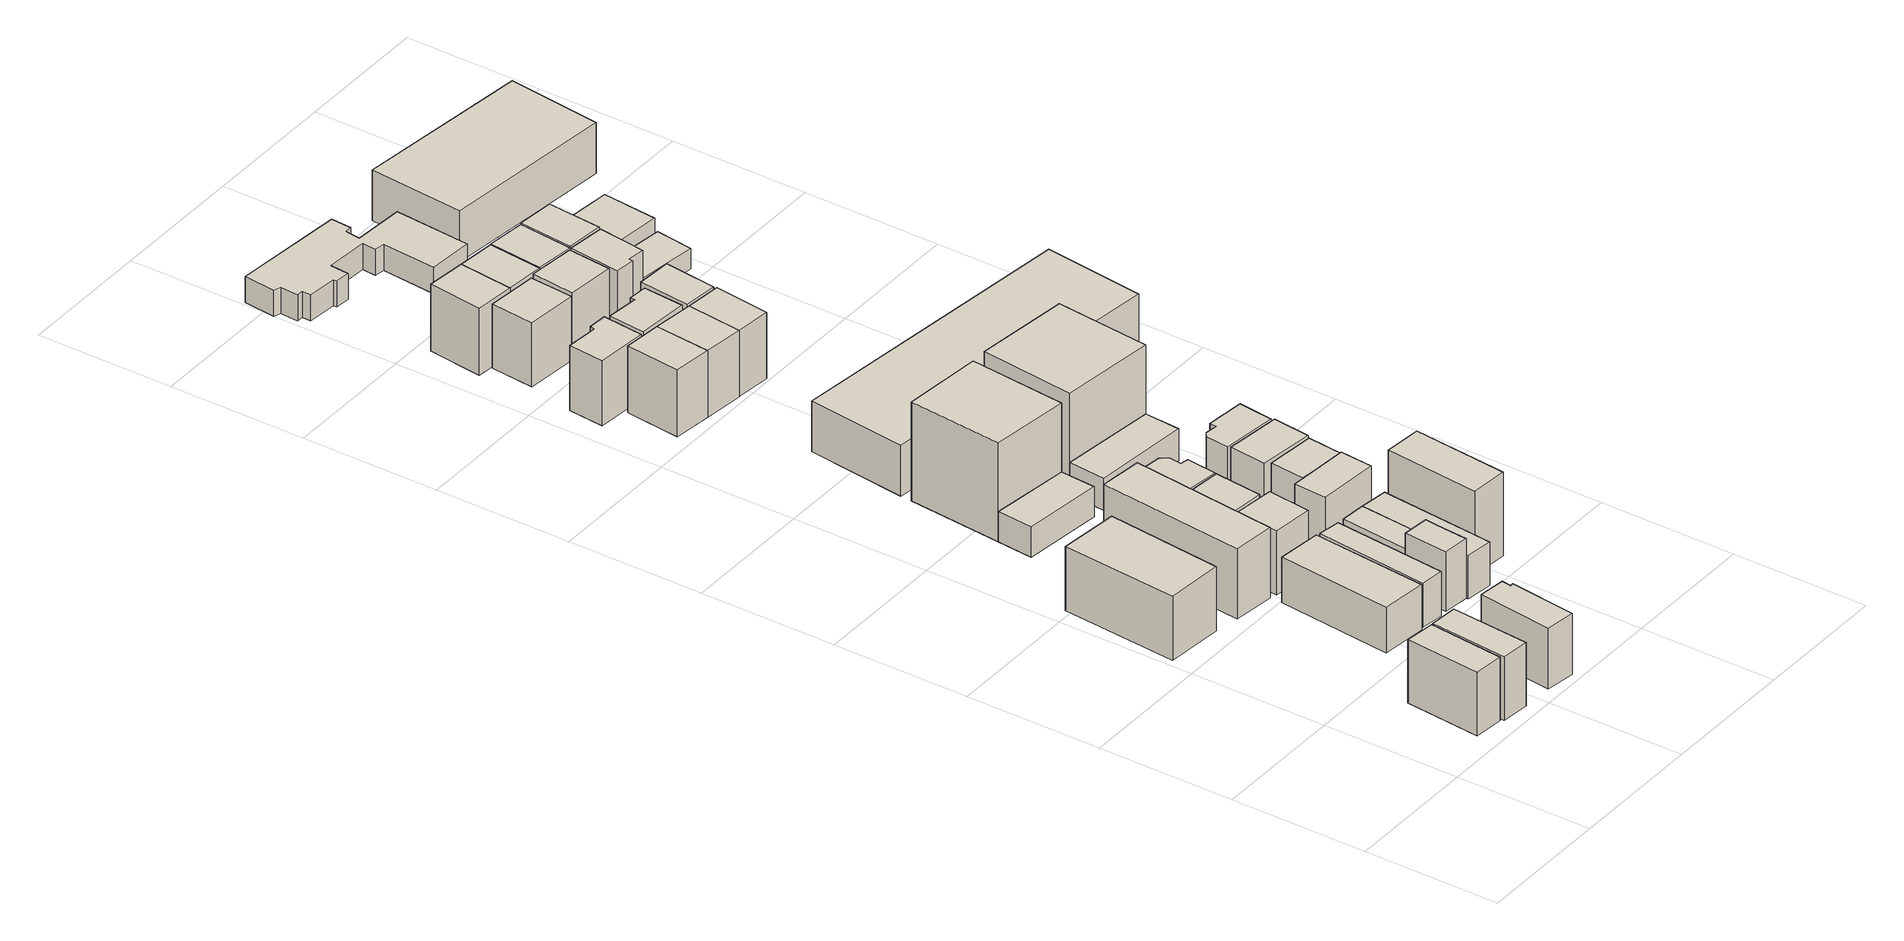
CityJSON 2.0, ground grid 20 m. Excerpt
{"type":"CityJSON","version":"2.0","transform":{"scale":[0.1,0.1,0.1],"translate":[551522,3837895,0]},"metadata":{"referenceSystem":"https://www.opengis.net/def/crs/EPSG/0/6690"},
"CityObjects":{
"building1":{"type":"Building","attributes":{"計測周辺長":31.12,"1/2500図郭":51,"区名":"城東区","町丁目名称":"諏訪３丁目","街区番号":13,"class":"3002","usage":"411","measuredHeight":9.5,"storeysAboveGround":3,"BuildingDetailAttribute.buildingRoofEdgeArea":48.99,"BuildingDetailAttribute.buildingStructureType":"601","BuildingDetailAttribute.buildingStructureOrgType":"1","BuildingDetailAttribute.detailedUsage":"1110","BuildingDetailAttribute.specifiedBuildingCoverageRate":0.8,"BuildingDetailAttribute.surveyYear":2017,"BuildingRiverFloodingRiskAttribute.description":"11","BuildingRiverFloodingRiskAttribute.rank":"1","BuildingRiverFloodingRiskAttribute.depth":0.459,"BuildingRiverFloodingRiskAttribute.adminType":"2","BuildingRiverFloodingRiskAttribute.scale":"2","BuildingRiverFloodingRiskAttribute.duration":0,"BuildingIDAttribute.prefecture":"27","BuildingIDAttribute.city":"27118"},"geometry":[{"type":"Solid","lod":"1","boundaries":[[[[0,1,2,3]],[[2,4,5,3]],[[1,6,4,2]],[[0,7,6,1]],[[3,5,7,0]],[[4,6,7,5]]]]}]},
"building2":{"type":"Building","attributes":{"計測周辺長":31.52,"1/2500図郭":51,"区名":"城東区","町丁目名称":"諏訪３丁目","街区番号":13,"class":"3002","usage":"411","measuredHeight":9.4,"storeysAboveGround":3,"BuildingDetailAttribute.buildingRoofEdgeArea":48.26,"BuildingDetailAttribute.buildingStructureType":"601","BuildingDetailAttribute.buildingStructureOrgType":"1","BuildingDetailAttribute.detailedUsage":"1110","BuildingDetailAttribute.specifiedBuildingCoverageRate":0.8,"BuildingDetailAttribute.surveyYear":2017,"BuildingRiverFloodingRiskAttribute.description":"11","BuildingRiverFloodingRiskAttribute.rank":"1","BuildingRiverFloodingRiskAttribute.depth":0.417,"BuildingRiverFloodingRiskAttribute.adminType":"2","BuildingRiverFloodingRiskAttribute.scale":"2","BuildingRiverFloodingRiskAttribute.duration":0,"BuildingIDAttribute.prefecture":"27","BuildingIDAttribute.city":"27118"},"geometry":[{"type":"Solid","lod":"1","boundaries":[[[[8,9,10,11]],[[10,12,13,11]],[[9,14,12,10]],[[8,15,14,9]],[[11,13,15,8]],[[12,14,15,13]]]]}]},
"building3":{"type":"Building","attributes":{"計測周辺長":51.8,"1/2500図郭":51,"区名":"城東区","町丁目名称":"諏訪３丁目","街区番号":14,"class":"3002","usage":"412","measuredHeight":9.6,"storeysAboveGround":3,"BuildingDetailAttribute.buildingRoofEdgeArea":149.34,"BuildingDetailAttribute.buildingStructureType":"603","BuildingDetailAttribute.buildingStructureOrgType":"3","BuildingDetailAttribute.detailedUsage":"1130","BuildingDetailAttribute.specifiedBuildingCoverageRate":0.8,"BuildingDetailAttribute.surveyYear":2017,"BuildingRiverFloodingRiskAttribute.description":"11","BuildingRiverFloodingRiskAttribute.rank":"1","BuildingRiverFloodingRiskAttribute.depth":0.151,"BuildingRiverFloodingRiskAttribute.adminType":"2","BuildingRiverFloodingRiskAttribute.scale":"2","BuildingRiverFloodingRiskAttribute.duration":0,"BuildingIDAttribute.prefecture":"27","BuildingIDAttribute.city":"27118"},"geometry":[{"type":"Solid","lod":"1","boundaries":[[[[16,17,18,19]],[[18,20,21,19]],[[17,22,20,18]],[[16,23,22,17]],[[19,21,23,16]],[[20,22,23,21]]]]}]},
"building4":{"type":"Building","attributes":{"計測周辺長":31.32,"1/2500図郭":51,"区名":"城東区","町丁目名称":"諏訪３丁目","街区番号":13,"class":"3002","usage":"411","measuredHeight":9.1,"storeysAboveGround":3,"BuildingDetailAttribute.buildingRoofEdgeArea":49.05,"BuildingDetailAttribute.buildingStructureType":"601","BuildingDetailAttribute.buildingStructureOrgType":"1","BuildingDetailAttribute.detailedUsage":"1110","BuildingDetailAttribute.specifiedBuildingCoverageRate":0.8,"BuildingDetailAttribute.surveyYear":2017,"BuildingRiverFloodingRiskAttribute.description":"11","BuildingRiverFloodingRiskAttribute.rank":"1","BuildingRiverFloodingRiskAttribute.depth":0.225,"BuildingRiverFloodingRiskAttribute.adminType":"2","BuildingRiverFloodingRiskAttribute.scale":"2","BuildingRiverFloodingRiskAttribute.duration":0,"BuildingIDAttribute.prefecture":"27","BuildingIDAttribute.city":"27118"},"geometry":[{"type":"Solid","lod":"1","boundaries":[[[[24,25,26,27,28,29]],[[28,30,31,29]],[[27,32,30,28]],[[26,33,32,27]],[[25,34,33,26]],[[24,35,34,25]],[[29,31,35,24]],[[30,32,33,34,35,31]]]]}]},
"building5":{"type":"Building","attributes":{"計測周辺長":47.54,"1/2500図郭":51,"区名":"城東区","町丁目名称":"諏訪３丁目","街区番号":14,"class":"3001","usage":"411","measuredHeight":6.9,"storeysAboveGround":2,"BuildingDetailAttribute.buildingRoofEdgeArea":114.03,"BuildingDetailAttribute.buildingStructureType":"601","BuildingDetailAttribute.buildingStructureOrgType":"1","BuildingDetailAttribute.detailedUsage":"1110","BuildingDetailAttribute.specifiedBuildingCoverageRate":0.8,"BuildingDetailAttribute.surveyYear":2017,"BuildingRiverFloodingRiskAttribute.description":"11","BuildingRiverFloodingRiskAttribute.rank":"1","BuildingRiverFloodingRiskAttribute.depth":0.49,"BuildingRiverFloodingRiskAttribute.adminType":"2","BuildingRiverFloodingRiskAttribute.scale":"2","BuildingRiverFloodingRiskAttribute.duration":0,"BuildingIDAttribute.prefecture":"27","BuildingIDAttribute.city":"27118"},"geometry":[{"type":"Solid","lod":"1","boundaries":[[[[36,37,38,39]],[[38,40,41,39]],[[37,42,40,38]],[[36,43,42,37]],[[39,41,43,36]],[[40,42,43,41]]]]}]},
"building6":{"type":"Building","attributes":{"計測周辺長":56.36,"1/2500図郭":51,"区名":"城東区","町丁目名称":"諏訪３丁目","街区番号":14,"class":"3002","usage":"401","measuredHeight":10.5,"storeysAboveGround":3,"BuildingDetailAttribute.buildingRoofEdgeArea":138.22,"BuildingDetailAttribute.buildingStructureType":"603","BuildingDetailAttribute.buildingStructureOrgType":"3","BuildingDetailAttribute.detailedUsage":"1310","BuildingDetailAttribute.specifiedBuildingCoverageRate":0.8,"BuildingDetailAttribute.surveyYear":2017,"BuildingRiverFloodingRiskAttribute.description":"11","BuildingRiverFloodingRiskAttribute.rank":"1","BuildingRiverFloodingRiskAttribute.depth":0.051,"BuildingRiverFloodingRiskAttribute.adminType":"2","BuildingRiverFloodingRiskAttribute.scale":"2","BuildingRiverFloodingRiskAttribute.duration":0,"BuildingIDAttribute.prefecture":"27","BuildingIDAttribute.city":"27118"},"geometry":[{"type":"Solid","lod":"1","boundaries":[[[[44,45,46,47]],[[46,48,49,47]],[[45,50,48,46]],[[44,51,50,45]],[[47,49,51,44]],[[48,50,51,49]]]]}]},
"building7":{"type":"Building","attributes":{"計測周辺長":24.89,"1/2500図郭":51,"区名":"城東区","町丁目名称":"諏訪３丁目","街区番号":14,"class":"3001","usage":"411","measuredHeight":9.6,"storeysAboveGround":3,"BuildingDetailAttribute.buildingRoofEdgeArea":38.71,"BuildingDetailAttribute.buildingStructureType":"601","BuildingDetailAttribute.buildingStructureOrgType":"1","BuildingDetailAttribute.detailedUsage":"1110","BuildingDetailAttribute.specifiedBuildingCoverageRate":0.8,"BuildingDetailAttribute.surveyYear":2017,"BuildingRiverFloodingRiskAttribute.description":"11","BuildingRiverFloodingRiskAttribute.rank":"1","BuildingRiverFloodingRiskAttribute.depth":0.098,"BuildingRiverFloodingRiskAttribute.adminType":"2","BuildingRiverFloodingRiskAttribute.scale":"2","BuildingRiverFloodingRiskAttribute.duration":0,"BuildingIDAttribute.prefecture":"27","BuildingIDAttribute.city":"27118"},"geometry":[{"type":"Solid","lod":"1","boundaries":[[[[52,53,54,55]],[[54,56,57,55]],[[53,58,56,54]],[[52,59,58,53]],[[55,57,59,52]],[[56,58,59,57]]]]}]},
"building8":{"type":"Building","attributes":{"計測周辺長":40.53,"1/2500図郭":51,"区名":"城東区","町丁目名称":"諏訪３丁目","街区番号":14,"class":"3001","usage":"411","measuredHeight":6.5,"storeysAboveGround":2,"BuildingDetailAttribute.buildingRoofEdgeArea":57.47,"BuildingDetailAttribute.buildingStructureType":"601","BuildingDetailAttribute.buildingStructureOrgType":"1","BuildingDetailAttribute.detailedUsage":"1110","BuildingDetailAttribute.specifiedBuildingCoverageRate":0.8,"BuildingDetailAttribute.surveyYear":2017,"BuildingRiverFloodingRiskAttribute.description":"11","BuildingRiverFloodingRiskAttribute.rank":"1","BuildingRiverFloodingRiskAttribute.depth":0.411,"BuildingRiverFloodingRiskAttribute.adminType":"2","BuildingRiverFloodingRiskAttribute.scale":"2","BuildingRiverFloodingRiskAttribute.duration":0,"BuildingIDAttribute.prefecture":"27","BuildingIDAttribute.city":"27118"},"geometry":[{"type":"Solid","lod":"1","boundaries":[[[[60,61,62,63]],[[62,64,65,63]],[[61,66,64,62]],[[60,67,66,61]],[[63,65,67,60]],[[64,66,67,65]]]]}]},
"building9":{"type":"Building","attributes":{"class":"3003","measuredHeight":4.5,"BuildingDetailAttribute.specifiedBuildingCoverageRate":0.8,"BuildingDetailAttribute.surveyYear":2017,"BuildingRiverFloodingRiskAttribute.description":"11","BuildingRiverFloodingRiskAttribute.rank":"1","BuildingRiverFloodingRiskAttribute.depth":0.353,"BuildingRiverFloodingRiskAttribute.adminType":"2","BuildingRiverFloodingRiskAttribute.scale":"2","BuildingRiverFloodingRiskAttribute.duration":0,"BuildingIDAttribute.prefecture":"27","BuildingIDAttribute.city":"27118"},"geometry":[{"type":"Solid","lod":"1","boundaries":[[[[68,69,70,71]],[[70,72,73,71]],[[69,74,72,70]],[[68,75,74,69]],[[71,73,75,68]],[[72,74,75,73]]]]}]},
"building10":{"type":"Building","attributes":{"class":"3001","measuredHeight":9.2,"BuildingDetailAttribute.specifiedBuildingCoverageRate":0.8,"BuildingDetailAttribute.surveyYear":2017,"BuildingRiverFloodingRiskAttribute.description":"11","BuildingRiverFloodingRiskAttribute.rank":"1","BuildingRiverFloodingRiskAttribute.depth":0.019,"BuildingRiverFloodingRiskAttribute.adminType":"2","BuildingRiverFloodingRiskAttribute.scale":"2","BuildingRiverFloodingRiskAttribute.duration":0,"BuildingIDAttribute.prefecture":"27","BuildingIDAttribute.city":"27118"},"geometry":[{"type":"Solid","lod":"1","boundaries":[[[[76,77,78,79]],[[78,80,81,79]],[[77,82,80,78]],[[76,83,82,77]],[[79,81,83,76]],[[80,82,83,81]]]]}]},
"building11":{"type":"Building","attributes":{"計測周辺長":41.27,"1/2500図郭":51,"区名":"城東区","町丁目名称":"諏訪３丁目","街区番号":14,"class":"3001","usage":"411","measuredHeight":8.9,"storeysAboveGround":3,"BuildingDetailAttribute.buildingRoofEdgeArea":63.89,"BuildingDetailAttribute.buildingStructureType":"601","BuildingDetailAttribute.buildingStructureOrgType":"1","BuildingDetailAttribute.detailedUsage":"1110","BuildingDetailAttribute.specifiedBuildingCoverageRate":0.8,"BuildingDetailAttribute.surveyYear":2017,"BuildingRiverFloodingRiskAttribute.description":"11","BuildingRiverFloodingRiskAttribute.rank":"1","BuildingRiverFloodingRiskAttribute.depth":0.28,"BuildingRiverFloodingRiskAttribute.adminType":"2","BuildingRiverFloodingRiskAttribute.scale":"2","BuildingRiverFloodingRiskAttribute.duration":0,"BuildingIDAttribute.prefecture":"27","BuildingIDAttribute.city":"27118"},"geometry":[{"type":"Solid","lod":"1","boundaries":[[[[84,85,86,87,88]],[[87,89,90,88]],[[86,91,89,87]],[[85,92,91,86]],[[84,93,92,85]],[[88,90,93,84]],[[89,91,92,93,90]]]]}]},
"building12":{"type":"Building","attributes":{"計測周辺長":52.07,"1/2500図郭":51,"区名":"城東区","町丁目名称":"諏訪３丁目","街区番号":15,"class":"3002","usage":"441","measuredHeight":14.9,"storeysAboveGround":4,"BuildingDetailAttribute.buildingRoofEdgeArea":168.03,"BuildingDetailAttribute.buildingStructureType":"603","BuildingDetailAttribute.buildingStructureOrgType":"3","BuildingDetailAttribute.detailedUsage":"1510","BuildingDetailAttribute.specifiedBuildingCoverageRate":0.8,"BuildingDetailAttribute.surveyYear":2017,"BuildingRiverFloodingRiskAttribute.description":"11","BuildingRiverFloodingRiskAttribute.rank":"1","BuildingRiverFloodingRiskAttribute.depth":0.423,"BuildingRiverFloodingRiskAttribute.adminType":"2","BuildingRiverFloodingRiskAttribute.scale":"2","BuildingRiverFloodingRiskAttribute.duration":0,"BuildingIDAttribute.prefecture":"27","BuildingIDAttribute.city":"27118"},"geometry":[{"type":"Solid","lod":"1","boundaries":[[[[71,94,95,68]],[[95,96,97,68]],[[94,98,96,95]],[[71,99,98,94]],[[68,97,99,71]],[[96,98,99,97]]]]}]},
"building13":{"type":"Building","attributes":{"class":"3001","measuredHeight":9.3,"BuildingDetailAttribute.specifiedBuildingCoverageRate":0.8,"BuildingDetailAttribute.surveyYear":2017,"BuildingRiverFloodingRiskAttribute.description":"11","BuildingRiverFloodingRiskAttribute.rank":"1","BuildingRiverFloodingRiskAttribute.depth":0.12,"BuildingRiverFloodingRiskAttribute.adminType":"2","BuildingRiverFloodingRiskAttribute.scale":"2","BuildingRiverFloodingRiskAttribute.duration":0,"BuildingIDAttribute.prefecture":"27","BuildingIDAttribute.city":"27118"},"geometry":[{"type":"Solid","lod":"1","boundaries":[[[[100,101,102,103,104,105,106]],[[105,107,108,106]],[[104,109,107,105]],[[103,110,109,104]],[[102,111,110,103]],[[101,112,111,102]],[[100,113,112,101]],[[106,108,113,100]],[[107,109,110,111,112,113,108]]]]}]},
"building14":{"type":"Building","attributes":{"計測周辺長":41.27,"1/2500図郭":51,"区名":"城東区","町丁目名称":"諏訪３丁目","街区番号":14,"class":"3001","usage":"411","measuredHeight":6.4,"storeysAboveGround":3,"BuildingDetailAttribute.buildingRoofEdgeArea":63.89,"BuildingDetailAttribute.buildingStructureType":"601","BuildingDetailAttribute.buildingStructureOrgType":"1","BuildingDetailAttribute.detailedUsage":"1110","BuildingDetailAttribute.specifiedBuildingCoverageRate":0.8,"BuildingDetailAttribute.surveyYear":2017,"BuildingRiverFloodingRiskAttribute.description":"11","BuildingRiverFloodingRiskAttribute.rank":"1","BuildingRiverFloodingRiskAttribute.depth":0.221,"BuildingRiverFloodingRiskAttribute.adminType":"2","BuildingRiverFloodingRiskAttribute.scale":"2","BuildingRiverFloodingRiskAttribute.duration":0,"BuildingIDAttribute.prefecture":"27","BuildingIDAttribute.city":"27118"},"geometry":[{"type":"Solid","lod":"1","boundaries":[[[[114,115,116,117]],[[116,118,119,117]],[[115,120,118,116]],[[114,121,120,115]],[[117,119,121,114]],[[118,120,121,119]]]]}]},
"building15":{"type":"Building","attributes":{"計測周辺長":42.24,"1/2500図郭":51,"区名":"城東区","町丁目名称":"諏訪３丁目","街区番号":14,"class":"3001","usage":"415","measuredHeight":6.5,"storeysAboveGround":2,"BuildingDetailAttribute.buildingRoofEdgeArea":68.98,"BuildingDetailAttribute.buildingStructureType":"601","BuildingDetailAttribute.buildingStructureOrgType":"1","BuildingDetailAttribute.detailedUsage":"1160","BuildingDetailAttribute.specifiedBuildingCoverageRate":0.8,"BuildingDetailAttribute.surveyYear":2017,"BuildingRiverFloodingRiskAttribute.description":"11","BuildingRiverFloodingRiskAttribute.rank":"1","BuildingRiverFloodingRiskAttribute.depth":0.102,"BuildingRiverFloodingRiskAttribute.adminType":"2","BuildingRiverFloodingRiskAttribute.scale":"2","BuildingRiverFloodingRiskAttribute.duration":0,"BuildingIDAttribute.prefecture":"27","BuildingIDAttribute.city":"27118"},"geometry":[{"type":"Solid","lod":"1","boundaries":[[[[122,123,124,85,88,125]],[[88,121,119,125]],[[85,126,121,88]],[[124,127,126,85]],[[123,128,127,124]],[[122,129,128,123]],[[125,119,129,122]],[[121,126,127,128,129,119]]]]}]},
"building16":{"type":"Building","attributes":{"計測周辺長":27.87,"1/2500図郭":51,"区名":"城東区","町丁目名称":"諏訪３丁目","街区番号":14,"class":"3001","usage":"411","measuredHeight":9.5,"storeysAboveGround":3,"BuildingDetailAttribute.buildingRoofEdgeArea":43.99,"BuildingDetailAttribute.buildingStructureType":"601","BuildingDetailAttribute.buildingStructureOrgType":"1","BuildingDetailAttribute.detailedUsage":"1110","BuildingDetailAttribute.specifiedBuildingCoverageRate":0.8,"BuildingDetailAttribute.surveyYear":2017,"BuildingRiverFloodingRiskAttribute.description":"11","BuildingRiverFloodingRiskAttribute.rank":"1","BuildingRiverFloodingRiskAttribute.depth":0.063,"BuildingRiverFloodingRiskAttribute.adminType":"2","BuildingRiverFloodingRiskAttribute.scale":"2","BuildingRiverFloodingRiskAttribute.duration":0,"BuildingIDAttribute.prefecture":"27","BuildingIDAttribute.city":"27118"},"geometry":[{"type":"Solid","lod":"1","boundaries":[[[[130,131,132,133]],[[132,134,135,133]],[[131,136,134,132]],[[130,137,136,131]],[[133,135,137,130]],[[134,136,137,135]]]]}]},
"building17":{"type":"Building","attributes":{"計測周辺長":27.32,"1/2500図郭":51,"区名":"城東区","町丁目名称":"諏訪３丁目","街区番号":15,"class":"3001","usage":"411","measuredHeight":9.6,"storeysAboveGround":3,"BuildingDetailAttribute.buildingRoofEdgeArea":42.76,"BuildingDetailAttribute.buildingStructureType":"601","BuildingDetailAttribute.buildingStructureOrgType":"1","BuildingDetailAttribute.detailedUsage":"1110","BuildingDetailAttribute.specifiedBuildingCoverageRate":0.8,"BuildingDetailAttribute.surveyYear":2017,"BuildingRiverFloodingRiskAttribute.description":"11","BuildingRiverFloodingRiskAttribute.rank":"2","BuildingRiverFloodingRiskAttribute.depth":0.645,"BuildingRiverFloodingRiskAttribute.adminType":"2","BuildingRiverFloodingRiskAttribute.scale":"2","BuildingRiverFloodingRiskAttribute.duration":0,"BuildingIDAttribute.prefecture":"27","BuildingIDAttribute.city":"27118"},"geometry":[{"type":"Solid","lod":"1","boundaries":[[[[138,139,140,141,142,143]],[[142,144,145,143]],[[141,146,144,142]],[[140,147,146,141]],[[139,148,147,140]],[[138,149,148,139]],[[143,145,149,138]],[[144,146,147,148,149,145]]]]}]},
"building18":{"type":"Building","attributes":{"計測周辺長":25.76,"1/2500図郭":51,"区名":"城東区","町丁目名称":"諏訪３丁目","街区番号":15,"class":"3001","usage":"411","measuredHeight":10.1,"storeysAboveGround":3,"BuildingDetailAttribute.buildingRoofEdgeArea":38.36,"BuildingDetailAttribute.buildingStructureType":"601","BuildingDetailAttribute.buildingStructureOrgType":"1","BuildingDetailAttribute.detailedUsage":"1110","BuildingDetailAttribute.specifiedBuildingCoverageRate":0.8,"BuildingDetailAttribute.surveyYear":2017,"BuildingRiverFloodingRiskAttribute.description":"11","BuildingRiverFloodingRiskAttribute.rank":"2","BuildingRiverFloodingRiskAttribute.depth":0.674,"BuildingRiverFloodingRiskAttribute.adminType":"2","BuildingRiverFloodingRiskAttribute.scale":"2","BuildingRiverFloodingRiskAttribute.duration":3.05,"BuildingIDAttribute.prefecture":"27","BuildingIDAttribute.city":"27118"},"geometry":[{"type":"Solid","lod":"1","boundaries":[[[[150,151,152,153]],[[152,154,155,153]],[[151,156,154,152]],[[150,157,156,151]],[[153,155,157,150]],[[154,156,157,155]]]]}]},
"building19":{"type":"Building","attributes":{"計測周辺長":27.52,"1/2500図郭":51,"区名":"城東区","町丁目名称":"諏訪３丁目","街区番号":14,"class":"3001","usage":"411","measuredHeight":9.4,"storeysAboveGround":3,"BuildingDetailAttribute.buildingRoofEdgeArea":46.02,"BuildingDetailAttribute.buildingStructureType":"601","BuildingDetailAttribute.buildingStructureOrgType":"1","BuildingDetailAttribute.detailedUsage":"1110","BuildingDetailAttribute.specifiedBuildingCoverageRate":0.8,"BuildingDetailAttribute.surveyYear":2017,"BuildingRiverFloodingRiskAttribute.description":"11","BuildingRiverFloodingRiskAttribute.rank":"1","BuildingRiverFloodingRiskAttribute.depth":0.066,"BuildingRiverFloodingRiskAttribute.adminType":"2","BuildingRiverFloodingRiskAttribute.scale":"2","BuildingRiverFloodingRiskAttribute.duration":0,"BuildingIDAttribute.prefecture":"27","BuildingIDAttribute.city":"27118"},"geometry":[{"type":"Solid","lod":"1","boundaries":[[[[158,159,160,161]],[[160,162,163,161]],[[159,164,162,160]],[[158,165,164,159]],[[161,163,165,158]],[[162,164,165,163]]]]}]},
"building20":{"type":"Building","attributes":{"計測周辺長":39.21,"1/2500図郭":51,"区名":"城東区","町丁目名称":"諏訪３丁目","街区番号":14,"class":"3002","usage":"411","measuredHeight":12.5,"storeysAboveGround":4,"BuildingDetailAttribute.buildingRoofEdgeArea":77.75,"BuildingDetailAttribute.buildingStructureType":"610","BuildingDetailAttribute.buildingStructureOrgType":"2","BuildingDetailAttribute.detailedUsage":"1110","BuildingDetailAttribute.specifiedBuildingCoverageRate":0.8,"BuildingDetailAttribute.surveyYear":2017,"BuildingRiverFloodingRiskAttribute.description":"11","BuildingRiverFloodingRiskAttribute.rank":"1","BuildingRiverFloodingRiskAttribute.depth":0.191,"BuildingRiverFloodingRiskAttribute.adminType":"2","BuildingRiverFloodingRiskAttribute.scale":"2","BuildingRiverFloodingRiskAttribute.duration":0,"BuildingIDAttribute.prefecture":"27","BuildingIDAttribute.city":"27118"},"geometry":[{"type":"Solid","lod":"1","boundaries":[[[[166,167,168,169]],[[168,170,171,169]],[[167,172,170,168]],[[166,173,172,167]],[[169,171,173,166]],[[170,172,173,171]]]]}]},
"building21":{"type":"Building","attributes":{"計測周辺長":27.41,"1/2500図郭":51,"区名":"城東区","町丁目名称":"諏訪３丁目","街区番号":14,"class":"3001","usage":"411","measuredHeight":9.4,"storeysAboveGround":3,"BuildingDetailAttribute.buildingRoofEdgeArea":45.2,"BuildingDetailAttribute.buildingStructureType":"601","BuildingDetailAttribute.buildingStructureOrgType":"1","BuildingDetailAttribute.detailedUsage":"1110","BuildingDetailAttribute.specifiedBuildingCoverageRate":0.8,"BuildingDetailAttribute.surveyYear":2017,"BuildingRiverFloodingRiskAttribute.description":"11","BuildingRiverFloodingRiskAttribute.rank":"1","BuildingRiverFloodingRiskAttribute.depth":0.097,"BuildingRiverFloodingRiskAttribute.adminType":"2","BuildingRiverFloodingRiskAttribute.scale":"2","BuildingRiverFloodingRiskAttribute.duration":0,"BuildingIDAttribute.prefecture":"27","BuildingIDAttribute.city":"27118"},"geometry":[{"type":"Solid","lod":"1","boundaries":[[[[174,175,176,177]],[[176,178,179,177]],[[175,180,178,176]],[[174,181,180,175]],[[177,179,181,174]],[[178,180,181,179]]]]}]},
"building22":{"type":"Building","attributes":{"class":"3003","measuredHeight":4.8,"BuildingDetailAttribute.specifiedBuildingCoverageRate":0.8,"BuildingDetailAttribute.surveyYear":2017,"BuildingRiverFloodingRiskAttribute.description":"11","BuildingRiverFloodingRiskAttribute.rank":"1","BuildingRiverFloodingRiskAttribute.depth":0.333,"BuildingRiverFloodingRiskAttribute.adminType":"2","BuildingRiverFloodingRiskAttribute.scale":"2","BuildingRiverFloodingRiskAttribute.duration":0,"BuildingIDAttribute.prefecture":"27","BuildingIDAttribute.city":"27118"},"geometry":[{"type":"Solid","lod":"1","boundaries":[[[[182,183,184,185]],[[184,186,187,185]],[[183,188,186,184]],[[182,189,188,183]],[[185,187,189,182]],[[186,188,189,187]]]]}]},
"building23":{"type":"Building","attributes":{"計測周辺長":28.89,"1/2500図郭":51,"区名":"城東区","町丁目名称":"諏訪３丁目","街区番号":15,"class":"3001","usage":"411","measuredHeight":10,"storeysAboveGround":3,"BuildingDetailAttribute.buildingRoofEdgeArea":51.12,"BuildingDetailAttribute.buildingStructureType":"601","BuildingDetailAttribute.buildingStructureOrgType":"1","BuildingDetailAttribute.detailedUsage":"1110","BuildingDetailAttribute.specifiedBuildingCoverageRate":0.8,"BuildingDetailAttribute.surveyYear":2017,"BuildingRiverFloodingRiskAttribute.description":"11","BuildingRiverFloodingRiskAttribute.rank":"2","BuildingRiverFloodingRiskAttribute.depth":0.574,"BuildingRiverFloodingRiskAttribute.adminType":"2","BuildingRiverFloodingRiskAttribute.scale":"2","BuildingRiverFloodingRiskAttribute.duration":3.05,"BuildingIDAttribute.prefecture":"27","BuildingIDAttribute.city":"27118"},"geometry":[{"type":"Solid","lod":"1","boundaries":[[[[190,191,151,150]],[[151,156,157,150]],[[191,192,156,151]],[[190,193,192,191]],[[150,157,193,190]],[[156,192,193,157]]]]}]},
"building24":{"type":"Building","attributes":{"計測周辺長":29.23,"1/2500図郭":51,"区名":"城東区","町丁目名称":"諏訪３丁目","街区番号":15,"class":"3001","usage":"411","measuredHeight":9.6,"storeysAboveGround":3,"BuildingDetailAttribute.buildingRoofEdgeArea":50.75,"BuildingDetailAttribute.buildingStructureType":"601","BuildingDetailAttribute.buildingStructureOrgType":"1","BuildingDetailAttribute.detailedUsage":"1110","BuildingDetailAttribute.specifiedBuildingCoverageRate":0.8,"BuildingDetailAttribute.surveyYear":2017,"BuildingRiverFloodingRiskAttribute.description":"11","BuildingRiverFloodingRiskAttribute.rank":"2","BuildingRiverFloodingRiskAttribute.depth":0.685,"BuildingRiverFloodingRiskAttribute.adminType":"2","BuildingRiverFloodingRiskAttribute.scale":"2","BuildingRiverFloodingRiskAttribute.duration":0,"BuildingIDAttribute.prefecture":"27","BuildingIDAttribute.city":"27118"},"geometry":[{"type":"Solid","lod":"1","boundaries":[[[[194,195,196,197]],[[196,198,199,197]],[[195,200,198,196]],[[194,201,200,195]],[[197,199,201,194]],[[198,200,201,199]]]]}]},
"building25":{"type":"Building","attributes":{"計測周辺長":25.03,"1/2500図郭":51,"区名":"城東区","町丁目名称":"諏訪３丁目","街区番号":15,"class":"3001","usage":"411","measuredHeight":10,"storeysAboveGround":3,"BuildingDetailAttribute.buildingRoofEdgeArea":36.03,"BuildingDetailAttribute.buildingStructureType":"601","BuildingDetailAttribute.buildingStructureOrgType":"1","BuildingDetailAttribute.detailedUsage":"1110","BuildingDetailAttribute.specifiedBuildingCoverageRate":0.8,"BuildingDetailAttribute.surveyYear":2017,"BuildingRiverFloodingRiskAttribute.description":"11","BuildingRiverFloodingRiskAttribute.rank":"2","BuildingRiverFloodingRiskAttribute.depth":0.736,"BuildingRiverFloodingRiskAttribute.adminType":"2","BuildingRiverFloodingRiskAttribute.scale":"2","BuildingRiverFloodingRiskAttribute.duration":2.02,"BuildingIDAttribute.prefecture":"27","BuildingIDAttribute.city":"27118"},"geometry":[{"type":"Solid","lod":"1","boundaries":[[[[202,203,204,205]],[[204,206,207,205]],[[203,208,206,204]],[[202,209,208,203]],[[205,207,209,202]],[[206,208,209,207]]]]}]},
"building26":{"type":"Building","attributes":{"class":"3001","measuredHeight":9.3,"BuildingDetailAttribute.specifiedBuildingCoverageRate":0.8,"BuildingDetailAttribute.surveyYear":2017,"BuildingRiverFloodingRiskAttribute.description":"11","BuildingRiverFloodingRiskAttribute.rank":"1","BuildingRiverFloodingRiskAttribute.depth":0.209,"BuildingRiverFloodingRiskAttribute.adminType":"2","BuildingRiverFloodingRiskAttribute.scale":"2","BuildingRiverFloodingRiskAttribute.duration":0,"BuildingIDAttribute.prefecture":"27","BuildingIDAttribute.city":"27118"},"geometry":[{"type":"Solid","lod":"1","boundaries":[[[[210,211,212,213,214,215,216]],[[215,217,218,216]],[[214,219,217,215]],[[213,220,219,214]],[[212,221,220,213]],[[211,222,221,212]],[[210,223,222,211]],[[216,218,223,210]],[[217,219,220,221,222,223,218]]]]}]},
"building27":{"type":"Building","attributes":{"計測周辺長":27.31,"1/2500図郭":51,"区名":"城東区","町丁目名称":"諏訪３丁目","街区番号":15,"class":"3001","usage":"411","measuredHeight":9.9,"storeysAboveGround":3,"BuildingDetailAttribute.buildingRoofEdgeArea":42.75,"BuildingDetailAttribute.buildingStructureType":"601","BuildingDetailAttribute.buildingStructureOrgType":"1","BuildingDetailAttribute.detailedUsage":"1110","BuildingDetailAttribute.specifiedBuildingCoverageRate":0.8,"BuildingDetailAttribute.surveyYear":2017,"BuildingRiverFloodingRiskAttribute.description":"11","BuildingRiverFloodingRiskAttribute.rank":"2","BuildingRiverFloodingRiskAttribute.depth":0.555,"BuildingRiverFloodingRiskAttribute.adminType":"2","BuildingRiverFloodingRiskAttribute.scale":"2","BuildingRiverFloodingRiskAttribute.duration":0,"BuildingIDAttribute.prefecture":"27","BuildingIDAttribute.city":"27118"},"geometry":[{"type":"Solid","lod":"1","boundaries":[[[[224,225,226,227,228,229]],[[228,230,231,229]],[[227,232,230,228]],[[226,233,232,227]],[[225,234,233,226]],[[224,235,234,225]],[[229,231,235,224]],[[230,232,233,234,235,231]]]]}]},
"building28":{"type":"Building","attributes":{"計測周辺長":56.66,"1/2500図郭":51,"区名":"城東区","町丁目名称":"諏訪３丁目","街区番号":15,"class":"3002","usage":"431","measuredHeight":15.2,"storeysAboveGround":4,"BuildingDetailAttribute.buildingRoofEdgeArea":200.59,"BuildingDetailAttribute.buildingStructureType":"603","BuildingDetailAttribute.buildingStructureOrgType":"3","BuildingDetailAttribute.detailedUsage":"1720","BuildingDetailAttribute.specifiedBuildingCoverageRate":0.8,"BuildingDetailAttribute.surveyYear":2017,"BuildingRiverFloodingRiskAttribute.description":"11","BuildingRiverFloodingRiskAttribute.rank":"1","BuildingRiverFloodingRiskAttribute.depth":0.373,"BuildingRiverFloodingRiskAttribute.adminType":"2","BuildingRiverFloodingRiskAttribute.scale":"2","BuildingRiverFloodingRiskAttribute.duration":0,"BuildingIDAttribute.prefecture":"27","BuildingIDAttribute.city":"27118"},"geometry":[{"type":"Solid","lod":"1","boundaries":[[[[236,237,238,239]],[[238,240,241,239]],[[237,242,240,238]],[[236,243,242,237]],[[239,241,243,236]],[[240,242,243,241]]]]}]},
"building29":{"type":"Building","attributes":{"計測周辺長":29.12,"1/2500図郭":51,"区名":"城東区","町丁目名称":"諏訪３丁目","街区番号":15,"class":"3001","usage":"411","measuredHeight":9.9,"storeysAboveGround":3,"BuildingDetailAttribute.buildingRoofEdgeArea":51.93,"BuildingDetailAttribute.buildingStructureType":"601","BuildingDetailAttribute.buildingStructureOrgType":"1","BuildingDetailAttribute.detailedUsage":"1110","BuildingDetailAttribute.specifiedBuildingCoverageRate":0.8,"BuildingDetailAttribute.surveyYear":2017,"BuildingRiverFloodingRiskAttribute.description":"11","BuildingRiverFloodingRiskAttribute.rank":"2","BuildingRiverFloodingRiskAttribute.depth":0.51,"BuildingRiverFloodingRiskAttribute.adminType":"2","BuildingRiverFloodingRiskAttribute.scale":"2","BuildingRiverFloodingRiskAttribute.duration":3.05,"BuildingIDAttribute.prefecture":"27","BuildingIDAttribute.city":"27118"},"geometry":[{"type":"Solid","lod":"1","boundaries":[[[[244,245,246,247,248]],[[247,249,192,248]],[[246,250,249,247]],[[245,251,250,246]],[[244,193,251,245]],[[248,192,193,244]],[[249,250,251,193,192]]]]}]},
"building30":{"type":"Building","attributes":{"計測周辺長":24.82,"1/2500図郭":51,"区名":"城東区","町丁目名称":"諏訪３丁目","街区番号":15,"class":"3001","usage":"411","measuredHeight":9.9,"storeysAboveGround":3,"BuildingDetailAttribute.buildingRoofEdgeArea":35.14,"BuildingDetailAttribute.buildingStructureType":"601","BuildingDetailAttribute.buildingStructureOrgType":"1","BuildingDetailAttribute.detailedUsage":"1110","BuildingDetailAttribute.specifiedBuildingCoverageRate":0.8,"BuildingDetailAttribute.surveyYear":2017,"BuildingRiverFloodingRiskAttribute.description":"11","BuildingRiverFloodingRiskAttribute.rank":"2","BuildingRiverFloodingRiskAttribute.depth":0.676,"BuildingRiverFloodingRiskAttribute.adminType":"2","BuildingRiverFloodingRiskAttribute.scale":"2","BuildingRiverFloodingRiskAttribute.duration":2.02,"BuildingIDAttribute.prefecture":"27","BuildingIDAttribute.city":"27118"},"geometry":[{"type":"Solid","lod":"1","boundaries":[[[[252,253,254,255]],[[254,208,209,255]],[[253,256,208,254]],[[252,257,256,253]],[[255,209,257,252]],[[208,256,257,209]]]]}]},
"building31":{"type":"Building","attributes":{"計測周辺長":29.85,"1/2500図郭":51,"区名":"城東区","町丁目名称":"諏訪３丁目","街区番号":15,"class":"3001","usage":"411","measuredHeight":9.9,"storeysAboveGround":3,"BuildingDetailAttribute.buildingRoofEdgeArea":53.4,"BuildingDetailAttribute.buildingStructureType":"601","BuildingDetailAttribute.buildingStructureOrgType":"1","BuildingDetailAttribute.detailedUsage":"1110","BuildingDetailAttribute.specifiedBuildingCoverageRate":0.8,"BuildingDetailAttribute.surveyYear":2017,"BuildingRiverFloodingRiskAttribute.description":"11","BuildingRiverFloodingRiskAttribute.rank":"1","BuildingRiverFloodingRiskAttribute.depth":0.445,"BuildingRiverFloodingRiskAttribute.adminType":"2","BuildingRiverFloodingRiskAttribute.scale":"2","BuildingRiverFloodingRiskAttribute.duration":0,"BuildingIDAttribute.prefecture":"27","BuildingIDAttribute.city":"27118"},"geometry":[{"type":"Solid","lod":"1","boundaries":[[[[258,259,260,261]],[[260,262,263,261]],[[259,264,262,260]],[[258,265,264,259]],[[261,263,265,258]],[[262,264,265,263]]]]}]},
"building32":{"type":"Building","attributes":{"計測周辺長":25.84,"1/2500図郭":51,"区名":"城東区","町丁目名称":"諏訪３丁目","街区番号":15,"class":"3001","usage":"411","measuredHeight":9.7,"storeysAboveGround":3,"BuildingDetailAttribute.buildingRoofEdgeArea":40.21,"BuildingDetailAttribute.buildingStructureType":"601","BuildingDetailAttribute.buildingStructureOrgType":"1","BuildingDetailAttribute.detailedUsage":"1110","BuildingDetailAttribute.specifiedBuildingCoverageRate":0.8,"BuildingDetailAttribute.surveyYear":2017,"BuildingRiverFloodingRiskAttribute.description":"11","BuildingRiverFloodingRiskAttribute.rank":"1","BuildingRiverFloodingRiskAttribute.depth":0.075,"BuildingRiverFloodingRiskAttribute.adminType":"2","BuildingRiverFloodingRiskAttribute.scale":"2","BuildingRiverFloodingRiskAttribute.duration":0,"BuildingIDAttribute.prefecture":"27","BuildingIDAttribute.city":"27118"},"geometry":[{"type":"Solid","lod":"1","boundaries":[[[[266,267,268,269]],[[268,270,271,269]],[[267,272,270,268]],[[266,273,272,267]],[[269,271,273,266]],[[270,272,273,271]]]]}]},
"building33":{"type":"Building","attributes":{"計測周辺長":118.95,"1/2500図郭":51,"区名":"城東区","町丁目名称":"諏訪３丁目","街区番号":15,"class":"3001","usage":"441","measuredHeight":7.7,"storeysAboveGround":1,"BuildingDetailAttribute.buildingRoofEdgeArea":663.69,"BuildingDetailAttribute.buildingStructureType":"610","BuildingDetailAttribute.buildingStructureOrgType":"2","BuildingDetailAttribute.detailedUsage":"1520","BuildingDetailAttribute.specifiedBuildingCoverageRate":0.8,"BuildingDetailAttribute.surveyYear":2017,"BuildingRiverFloodingRiskAttribute.description":"11","BuildingRiverFloodingRiskAttribute.rank":"1","BuildingRiverFloodingRiskAttribute.depth":0.424,"BuildingRiverFloodingRiskAttribute.adminType":"2","BuildingRiverFloodingRiskAttribute.scale":"2","BuildingRiverFloodingRiskAttribute.duration":0,"BuildingIDAttribute.prefecture":"27","BuildingIDAttribute.city":"27118"},"geometry":[{"type":"Solid","lod":"1","boundaries":[[[[274,275,276,277]],[[276,278,279,277]],[[275,280,278,276]],[[274,281,280,275]],[[277,279,281,274]],[[278,280,281,279]]]]}]},
"building34":{"type":"Building","attributes":{"計測周辺長":86.91,"1/2500図郭":51,"区名":"城東区","町丁目名称":"諏訪３丁目","街区番号":16,"class":"3001","usage":"411","measuredHeight":3.9,"storeysAboveGround":1,"BuildingDetailAttribute.buildingRoofEdgeArea":201.06,"BuildingDetailAttribute.buildingStructureType":"601","BuildingDetailAttribute.buildingStructureOrgType":"1","BuildingDetailAttribute.detailedUsage":"1110","BuildingDetailAttribute.specifiedBuildingCoverageRate":0.8,"BuildingDetailAttribute.surveyYear":2017,"BuildingRiverFloodingRiskAttribute.description":"11","BuildingRiverFloodingRiskAttribute.rank":"2","BuildingRiverFloodingRiskAttribute.depth":0.716,"BuildingRiverFloodingRiskAttribute.adminType":"2","BuildingRiverFloodingRiskAttribute.scale":"2","BuildingRiverFloodingRiskAttribute.duration":2.02,"BuildingIDAttribute.prefecture":"27","BuildingIDAttribute.city":"27118"},"geometry":[{"type":"Solid","lod":"1","boundaries":[[[[282,283,284,285,286,287,288,289,290,291,292,293,294,295,296,297,298,299,300,301]],[[300,302,303,301]],[[299,304,302,300]],[[298,305,304,299]],[[297,306,305,298]],[[296,307,306,297]],[[295,308,307,296]],[[294,309,308,295]],[[293,310,309,294]],[[292,311,310,293]],[[291,312,311,292]],[[290,313,312,291]],[[289,314,313,290]],[[288,315,314,289]],[[287,316,315,288]],[[286,317,316,287]],[[285,318,317,286]],[[284,319,318,285]],[[283,320,319,284]],[[282,321,320,283]],[[301,303,321,282]],[[302,304,305,306,307,308,309,310,311,312,313,314,315,316,317,318,319,320,321,303]]]]}]},
"building35":{"type":"Building","attributes":{"計測周辺長":25.22,"1/2500図郭":51,"区名":"城東区","町丁目名称":"諏訪３丁目","街区番号":15,"class":"3001","usage":"411","measuredHeight":9.9,"storeysAboveGround":3,"BuildingDetailAttribute.buildingRoofEdgeArea":36.76,"BuildingDetailAttribute.buildingStructureType":"601","BuildingDetailAttribute.buildingStructureOrgType":"1","BuildingDetailAttribute.detailedUsage":"1110","BuildingDetailAttribute.specifiedBuildingCoverageRate":0.8,"BuildingDetailAttribute.surveyYear":2017,"BuildingRiverFloodingRiskAttribute.description":"11","BuildingRiverFloodingRiskAttribute.rank":"2","BuildingRiverFloodingRiskAttribute.depth":0.515,"BuildingRiverFloodingRiskAttribute.adminType":"2","BuildingRiverFloodingRiskAttribute.scale":"2","BuildingRiverFloodingRiskAttribute.duration":0,"BuildingIDAttribute.prefecture":"27","BuildingIDAttribute.city":"27118"},"geometry":[{"type":"Solid","lod":"1","boundaries":[[[[322,323,324,325]],[[324,326,327,325]],[[323,328,326,324]],[[322,329,328,323]],[[325,327,329,322]],[[326,328,329,327]]]]}]},
"building36":{"type":"Building","attributes":{"計測周辺長":26.49,"1/2500図郭":51,"区名":"城東区","町丁目名称":"諏訪３丁目","街区番号":15,"class":"3001","usage":"411","measuredHeight":9.7,"storeysAboveGround":3,"BuildingDetailAttribute.buildingRoofEdgeArea":41.32,"BuildingDetailAttribute.buildingStructureType":"601","BuildingDetailAttribute.buildingStructureOrgType":"1","BuildingDetailAttribute.detailedUsage":"1110","BuildingDetailAttribute.specifiedBuildingCoverageRate":0.8,"BuildingDetailAttribute.surveyYear":2017,"BuildingRiverFloodingRiskAttribute.description":"11","BuildingRiverFloodingRiskAttribute.rank":"1","BuildingRiverFloodingRiskAttribute.depth":0.125,"BuildingRiverFloodingRiskAttribute.adminType":"2","BuildingRiverFloodingRiskAttribute.scale":"2","BuildingRiverFloodingRiskAttribute.duration":0,"BuildingIDAttribute.prefecture":"27","BuildingIDAttribute.city":"27118"},"geometry":[{"type":"Solid","lod":"1","boundaries":[[[[330,331,332,333,334,335]],[[334,336,337,335]],[[333,338,336,334]],[[332,339,338,333]],[[331,340,339,332]],[[330,341,340,331]],[[335,337,341,330]],[[336,338,339,340,341,337]]]]}]},
"building37":{"type":"Building","attributes":{"計測周辺長":27.58,"1/2500図郭":51,"区名":"城東区","町丁目名称":"諏訪３丁目","街区番号":15,"class":"3001","usage":"411","measuredHeight":10,"storeysAboveGround":3,"BuildingDetailAttribute.buildingRoofEdgeArea":46.24,"BuildingDetailAttribute.buildingStructureType":"601","BuildingDetailAttribute.buildingStructureOrgType":"1","BuildingDetailAttribute.detailedUsage":"1110","BuildingDetailAttribute.specifiedBuildingCoverageRate":0.8,"BuildingDetailAttribute.surveyYear":2017,"BuildingRiverFloodingRiskAttribute.description":"11","BuildingRiverFloodingRiskAttribute.rank":"1","BuildingRiverFloodingRiskAttribute.depth":0.165,"BuildingRiverFloodingRiskAttribute.adminType":"2","BuildingRiverFloodingRiskAttribute.scale":"2","BuildingRiverFloodingRiskAttribute.duration":0,"BuildingIDAttribute.prefecture":"27","BuildingIDAttribute.city":"27118"},"geometry":[{"type":"Solid","lod":"1","boundaries":[[[[342,343,344,345]],[[344,346,347,345]],[[343,348,346,344]],[[342,349,348,343]],[[345,347,349,342]],[[346,348,349,347]]]]}]},
"building38":{"type":"Building","attributes":{"class":"3003","measuredHeight":3.1,"BuildingDetailAttribute.specifiedBuildingCoverageRate":0.8,"BuildingDetailAttribute.surveyYear":2017,"BuildingRiverFloodingRiskAttribute.description":"11","BuildingRiverFloodingRiskAttribute.rank":"1","BuildingRiverFloodingRiskAttribute.depth":0.125,"BuildingRiverFloodingRiskAttribute.adminType":"2","BuildingRiverFloodingRiskAttribute.scale":"2","BuildingRiverFloodingRiskAttribute.duration":0,"BuildingIDAttribute.prefecture":"27","BuildingIDAttribute.city":"27118"},"geometry":[{"type":"Solid","lod":"1","boundaries":[[[[350,351,352,353]],[[352,354,355,353]],[[351,356,354,352]],[[350,357,356,351]],[[353,355,357,350]],[[354,356,357,355]]]]}]},
"building39":{"type":"Building","attributes":{"計測周辺長":38.61,"1/2500図郭":51,"区名":"城東区","町丁目名称":"諏訪３丁目","街区番号":15,"class":"3001","usage":"431","measuredHeight":5,"storeysAboveGround":1,"BuildingDetailAttribute.buildingRoofEdgeArea":90.36,"BuildingDetailAttribute.buildingStructureType":"610","BuildingDetailAttribute.buildingStructureOrgType":"2","BuildingDetailAttribute.detailedUsage":"1740","BuildingDetailAttribute.specifiedBuildingCoverageRate":0.8,"BuildingDetailAttribute.surveyYear":2017,"BuildingRiverFloodingRiskAttribute.description":"11","BuildingRiverFloodingRiskAttribute.rank":"1","BuildingRiverFloodingRiskAttribute.depth":0.056,"BuildingRiverFloodingRiskAttribute.adminType":"2","BuildingRiverFloodingRiskAttribute.scale":"2","BuildingRiverFloodingRiskAttribute.duration":0,"BuildingIDAttribute.prefecture":"27","BuildingIDAttribute.city":"27118"},"geometry":[{"type":"Solid","lod":"1","boundaries":[[[[358,359,360,361]],[[360,362,363,361]],[[359,364,362,360]],[[358,365,364,359]],[[361,363,365,358]],[[362,364,365,363]]]]}]},
"building40":{"type":"Building","attributes":{"計測周辺長":80.07,"1/2500図郭":51,"区名":"城東区","町丁目名称":"諏訪３丁目","街区番号":16,"class":"3001","usage":"441","measuredHeight":7.6,"storeysAboveGround":1,"BuildingDetailAttribute.buildingRoofEdgeArea":364.09,"BuildingDetailAttribute.buildingStructureType":"610","BuildingDetailAttribute.buildingStructureOrgType":"2","BuildingDetailAttribute.detailedUsage":"1510","BuildingDetailAttribute.specifiedBuildingCoverageRate":0.8,"BuildingDetailAttribute.surveyYear":2017,"BuildingRiverFloodingRiskAttribute.description":"11","BuildingRiverFloodingRiskAttribute.rank":"2","BuildingRiverFloodingRiskAttribute.depth":0.51,"BuildingRiverFloodingRiskAttribute.adminType":"2","BuildingRiverFloodingRiskAttribute.scale":"2","BuildingRiverFloodingRiskAttribute.duration":0,"BuildingIDAttribute.prefecture":"27","BuildingIDAttribute.city":"27118"},"geometry":[{"type":"Solid","lod":"1","boundaries":[[[[366,367,368,369]],[[368,370,371,369]],[[367,372,370,368]],[[366,373,372,367]],[[369,371,373,366]],[[370,372,373,371]]]]}]}
},
"vertices":[
[86,29,8],[97,141,8],[141,136,8],[130,25,8],[141,136,103],[130,25,103],[97,141,103],[86,29,103],
[133,21,8],[144,136,8],[185,133,8],[175,17,8],[185,133,103],[175,17,103],[144,136,103],[133,21,103],
[5,432,10],[20,604,10],[108,595,10],[90,425,10],[108,595,106],[90,425,106],[20,604,106],[5,432,106],
[220,15,9],[234,126,9],[273,121,9],[271,107,9],[276,107,9],[264,9,9],[276,107,100],[264,9,100],[271,107,100],[273,121,100],[234,126,100],[220,15,100],
[172,226,8],[190,396,8],[255,389,8],[239,219,8],[255,389,76],[239,219,76],[190,396,76],[172,226,76],
[125,418,11],[148,635,11],[211,628,11],[187,411,11],[211,628,116],[187,411,116],[148,635,116],[125,418,116],
[195,407,12],[201,471,12],[262,464,12],[255,401,12],[262,464,108],[255,401,108],[201,471,108],[195,407,108],
[244,221,8],[262,389,8],[295,384,8],[279,217,8],[295,384,74],[279,217,74],[262,389,74],[244,221,74],
[216,746,9],[212,694,9],[94,707,9],[99,760,9],[94,707,54],[99,760,54],[212,694,54],[216,746,54],
[203,477,13],[210,548,13],[260,543,13],[253,473,13],[260,543,105],[253,473,105],[210,548,105],[203,477,105],
[331,260,9],[327,213,9],[288,217,9],[294,282,9],[333,278,9],[294,282,98],[333,278,98],[288,217,98],[327,213,98],[331,260,98],
[112,900,9],[230,889,9],[230,889,157],[216,746,157],[112,900,157],[99,760,157],
[205,553,11],[215,626,11],[249,622,11],[257,611,11],[255,593,11],[267,591,11],[262,546,11],[267,591,104],[262,546,104],[255,593,104],[257,611,104],[249,622,104],[215,626,104],[205,553,104],
[333,278,10],[295,282,10],[305,383,10],[342,380,10],[305,383,74],[342,380,74],[295,282,74],[333,278,74],
[383,375,9],[367,205,9],[327,210,9],[342,380,9],[327,213,74],[327,210,74],[367,205,74],[383,375,74],
[290,400,13],[293,448,13],[384,441,13],[380,393,13],[384,441,108],[380,393,108],[293,448,108],[290,400,108],
[87,1367,6],[115,1365,6],[109,1305,6],[33,1311,6],[38,1364,6],[86,1360,6],[38,1364,103],[86,1360,103],[33,1311,103],[109,1305,103],[115,1365,103],[87,1367,103],
[131,1297,6],[123,1215,6],[66,1221,6],[75,1302,6],[66,1221,106],[75,1302,106],[123,1215,106],[131,1297,106],
[312,449,12],[317,500,12],[389,493,12],[384,441,12],[389,493,106],[384,441,106],[317,500,106],[312,449,106],
[374,233,10],[388,373,10],[443,368,10],[429,228,10],[443,368,135],[429,228,135],[388,373,135],[374,233,135],
[311,506,12],[317,561,12],[399,552,12],[393,497,12],[399,552,106],[393,497,106],[317,561,106],[311,506,106],
[376,730,10],[372,678,10],[229,691,10],[234,746,10],[229,691,58],[234,746,58],[372,678,58],[376,730,58],
[191,1290,6],[182,1208,6],[182,1208,106],[191,1290,106],
[54,1432,6],[60,1496,6],[135,1489,6],[130,1425,6],[135,1489,102],[130,1425,102],[60,1496,102],[54,1432,102],
[107,1575,5],[98,1495,5],[39,1501,5],[49,1581,5],[39,1501,105],[49,1581,105],[98,1495,105],[107,1575,105],
[318,566,11],[321,600,11],[329,606,11],[347,604,11],[348,614,11],[405,608,11],[399,557,11],[405,608,104],[399,557,104],[348,614,104],[347,604,104],[329,606,104],[321,600,104],[318,566,104],
[164,1360,7],[192,1358,7],[187,1298,7],[111,1304,7],[116,1358,7],[164,1353,7],[116,1358,106],[164,1353,106],[111,1304,106],[187,1298,106],[192,1358,106],[164,1360,106],
[234,746,9],[250,886,9],[390,870,9],[376,730,9],[390,870,161],[376,730,161],[250,886,161],[234,746,161],
[191,1290,7],[244,1285,7],[234,1203,7],[233,1203,7],[182,1208,7],[233,1203,106],[234,1203,106],[244,1285,106],
[163,1570,6],[155,1490,6],[98,1495,6],[107,1575,6],[155,1490,105],[163,1570,105],
[132,1425,7],[139,1489,7],[208,1482,7],[202,1418,7],[208,1482,106],[202,1418,106],[139,1489,106],[132,1425,106],
[193,1294,8],[201,1370,8],[253,1367,8],[244,1290,8],[253,1367,105],[244,1290,105],[201,1370,105],[193,1294,105],
[115,918,7],[133,1065,7],[576,1015,7],[558,867,7],[576,1015,83],[558,867,83],[133,1065,83],[115,918,83],
[155,1650,5],[162,1730,5],[147,1733,5],[149,1753,5],[86,1757,5],[84,1730,5],[62,1732,5],[62,1737,5],[19,1741,5],[19,1754,5],[9,1754,5],[11,1781,5],[1,1784,5],[6,1831,5],[171,1815,5],[169,1785,5],[159,1785,5],[156,1763,5],[231,1758,5],[222,1646,5],[231,1758,44],[222,1646,44],[156,1763,44],[159,1785,44],[169,1785,44],[171,1815,44],[6,1831,44],[1,1784,44],[11,1781,44],[9,1754,44],[19,1754,44],[19,1741,44],[62,1737,44],[62,1732,44],[84,1730,44],[86,1757,44],[149,1753,44],[147,1733,44],[162,1730,44],[155,1650,44],
[220,1564,7],[212,1484,7],[155,1490,7],[163,1570,7],[155,1490,106],[163,1570,106],[212,1484,106],[220,1564,106],
[203,1407,9],[212,1483,9],[268,1477,9],[259,1407,9],[234,1410,9],[233,1404,9],[234,1410,106],[233,1404,106],[259,1407,106],[268,1477,106],[212,1483,106],[203,1407,106],
[275,1559,8],[268,1479,8],[212,1484,8],[220,1564,8],[212,1484,108],[220,1564,108],[268,1479,108],[275,1559,108],
[268,1427,12],[275,1482,12],[380,1469,12],[373,1414,12],[380,1469,43],[373,1414,43],[275,1482,43],[268,1427,43],
[273,1487,8],[281,1568,8],[392,1557,8],[384,1476,8],[392,1557,58],[384,1476,58],[281,1568,58],[273,1487,58],
[230,1663,6],[243,1804,6],[504,1774,6],[487,1636,6],[504,1774,82],[487,1636,82],[243,1804,82],[230,1663,82]
]}
